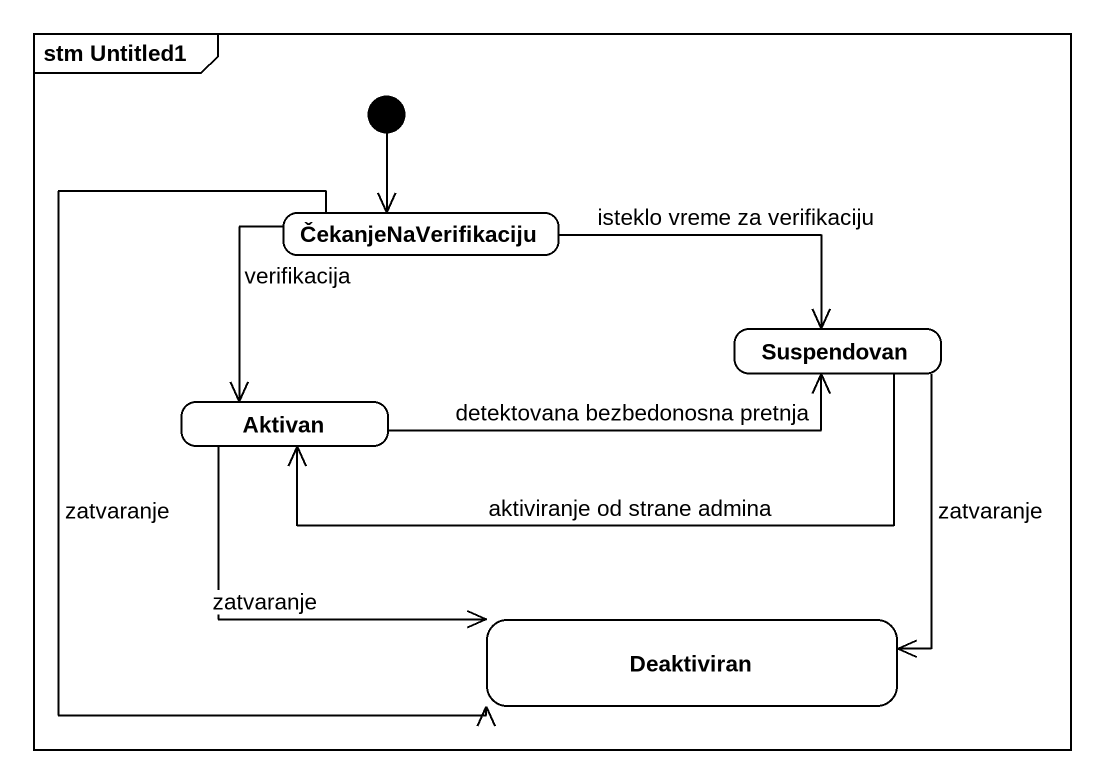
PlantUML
@startuml
mainframe stm Untitled1
hide empty description
state ČekanjeNaVerifikaciju
state Suspendovan
state Aktivan
state Deaktiviran
[*] --> ČekanjeNaVerifikaciju
ČekanjeNaVerifikaciju -right-> Suspendovan : isteklo vreme za verifikaciju
ČekanjeNaVerifikaciju --> Aktivan : verifikacija
ČekanjeNaVerifikaciju --> Deaktiviran : zatvaranje
Suspendovan -left-> Aktivan : aktiviranje od strane admina
Suspendovan --> Deaktiviran : zatvaranje
Aktivan -right-> Suspendovan : detektovana bezbedonosna pretnja
Aktivan -right-> Deaktiviran : zatvaranje
@enduml
